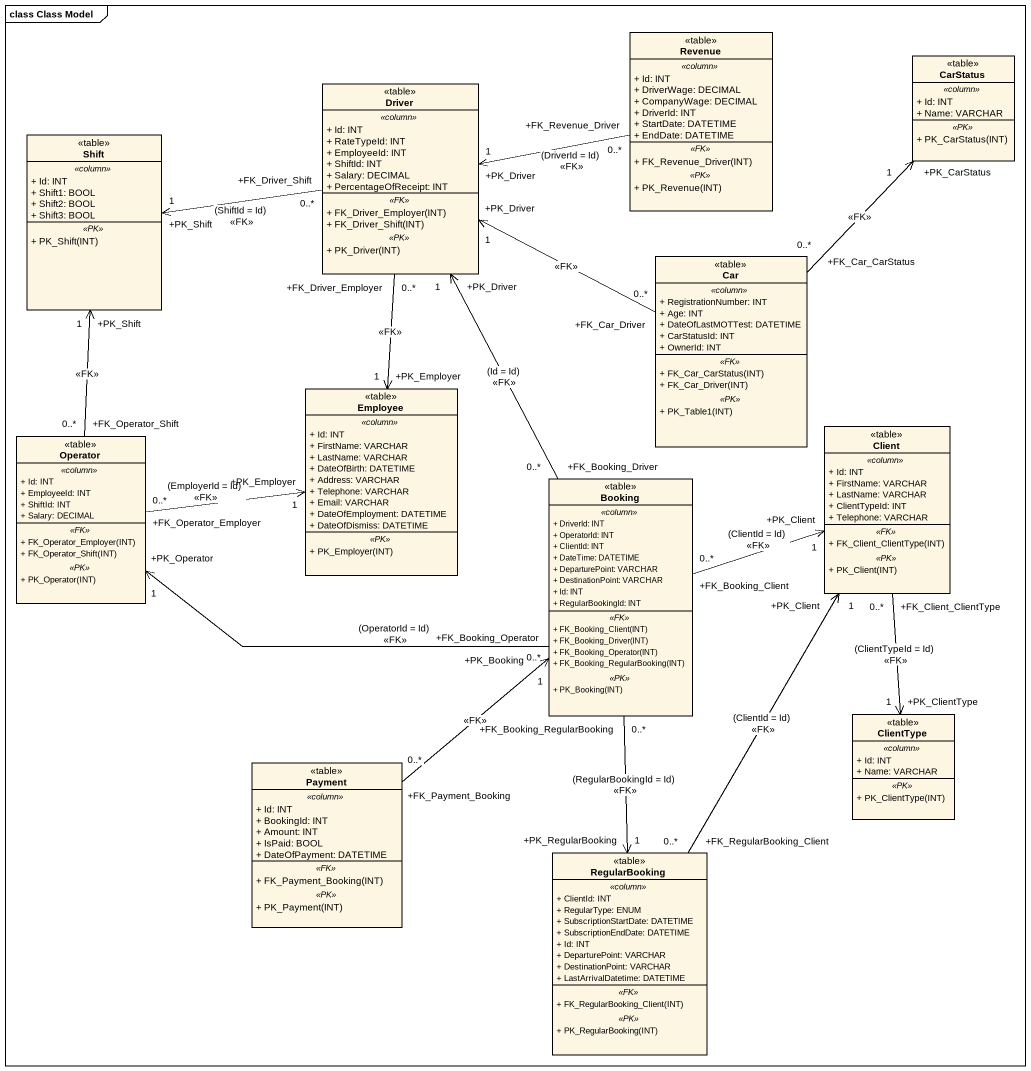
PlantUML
@startuml
mainframe class Class Model
hide circle
hide empty members
skinparam classAttributeIconSize 0
class Revenue <<table>> {
  .. <<column>> ..
  + Id: INT
  + DriverWage: DECIMAL
  + CompanyWage: DECIMAL
  + DriverId: INT
  + StartDate: DATETIME
  + EndDate: DATETIME
  .. <<FK>> ..
  + FK_Revenue_Driver(INT)
  .. <<PK>> ..
  + PK_Revenue(INT)
}
class Driver <<table>> {
  .. <<column>> ..
  + Id: INT
  + RateTypeId: INT
  + EmployeeId: INT
  + ShiftId: INT
  + Salary: DECIMAL
  + PercentageOfReceipt: INT
  .. <<FK>> ..
  + FK_Driver_Employer(INT)
  + FK_Driver_Shift(INT)
  .. <<PK>> ..
  + PK_Driver(INT)
}
class CarStatus <<table>> {
  .. <<column>> ..
  + Id: INT
  + Name: VARCHAR
  .. <<PK>> ..
  + PK_CarStatus(INT)
}
class Shift <<table>> {
  .. <<column>> ..
  + Id: INT
  + Shift1: BOOL
  + Shift2: BOOL
  + Shift3: BOOL
  .. <<PK>> ..
  + PK_Shift(INT)
}
class Car <<table>> {
  .. <<column>> ..
  + RegistrationNumber: INT
  + Age: INT
  + DateOfLastMOTTest: DATETIME
  + CarStatusId: INT
  + OwnerId: INT
  .. <<FK>> ..
  + FK_Car_CarStatus(INT)
  + FK_Car_Driver(INT)
  .. <<PK>> ..
  + PK_Table1(INT)
}
class Employee <<table>> {
  .. <<column>> ..
  + Id: INT
  + FirstName: VARCHAR
  + LastName: VARCHAR
  + DateOfBirth: DATETIME
  + Address: VARCHAR
  + Telephone: VARCHAR
  + Email: VARCHAR
  + DateOfEmployment: DATETIME
  + DateOfDismiss: DATETIME
  .. <<PK>> ..
  + PK_Employer(INT)
}
class Operator <<table>> {
  .. <<column>> ..
  + Id: INT
  + EmployeeId: INT
  + ShiftId: INT
  + Salary: DECIMAL
  .. <<FK>> ..
  + FK_Operator_Employer(INT)
  + FK_Operator_Shift(INT)
  .. <<PK>> ..
  + PK_Operator(INT)
}
class Client <<table>> {
  .. <<column>> ..
  + Id: INT
  + FirstName: VARCHAR
  + LastName: VARCHAR
  + ClientTypeId: INT
  + Telephone: VARCHAR
  .. <<FK>> ..
  + FK_Client_ClientType(INT)
  .. <<PK>> ..
  + PK_Client(INT)
}
class Booking <<table>> {
  .. <<column>> ..
  + DriverId: INT
  + OperatorId: INT
  + ClientId: INT
  + DateTime: DATETIME
  + DeparturePoint: VARCHAR
  + DestinationPoint: VARCHAR
  + Id: INT
  + RegularBookingId: INT
  .. <<FK>> ..
  + FK_Booking_Client(INT)
  + FK_Booking_Driver(INT)
  + FK_Booking_Operator(INT)
  + FK_Booking_RegularBooking(INT)
  .. <<PK>> ..
  + PK_Booking(INT)
}
class ClientType <<table>> {
  .. <<column>> ..
  + Id: INT
  + Name: VARCHAR
  .. <<PK>> ..
  + PK_ClientType(INT)
}
class Payment <<table>> {
  .. <<column>> ..
  + Id: INT
  + BookingId: INT
  + Amount: INT
  + IsPaid: BOOL
  + DateOfPayment: DATETIME
  .. <<FK>> ..
  + FK_Payment_Booking(INT)
  .. <<PK>> ..
  + PK_Payment(INT)
}
class RegularBooking <<table>> {
  .. <<column>> ..
  + ClientId: INT
  + RegularType: ENUM
  + SubscriptionStartDate: DATETIME
  + SubscriptionEndDate: DATETIME
  + Id: INT
  + DeparturePoint: VARCHAR
  + DestinationPoint: VARCHAR
  + LastArrivalDatetime: DATETIME
  .. <<FK>> ..
  + FK_RegularBooking_Client(INT)
  .. <<PK>> ..
  + PK_RegularBooking(INT)
}
Revenue "+FK_Revenue_Driver\n0..*" -left-> "+PK_Driver\n1" Driver : (DriverId = Id)\n<<FK>>
Driver "+FK_Driver_Shift\n0..*" -left-> "+PK_Shift\n1" Shift : (ShiftId = Id)\n<<FK>>
Driver "+FK_Driver_Employer\n0..*" --> "+PK_Employer\n1" Employee : <<FK>>
Car "+FK_Car_Driver\n0..*" -left-> "+PK_Driver\n1" Driver : <<FK>>
Car "+FK_Car_CarStatus\n0..*" -up-> "+PK_CarStatus\n1" CarStatus : <<FK>>
Operator "+FK_Operator_Shift\n0..*" -up-> "+PK_Shift\n1" Shift : <<FK>>
Operator "+FK_Operator_Employer\n0..*" -right-> "+PK_Employer\n1" Employee : (EmployerId = Id)\n<<FK>>
Client "+FK_Client_ClientType\n0..*" --> "+PK_ClientType\n1" ClientType : (ClientTypeId = Id)\n<<FK>>
Booking "+FK_Booking_Driver\n0..*" -up-> "+PK_Driver\n1" Driver : (Id = Id)\n<<FK>>
Booking "+FK_Booking_Operator\n0..*" -left-> "+PK_Operator\n1" Operator : (OperatorId = Id)\n<<FK>>
Booking "+FK_Booking_Client\n0..*" -right-> "+PK_Client\n1" Client : (ClientId = Id)\n<<FK>>
Booking "+FK_Booking_RegularBooking\n0..*" --> "+PK_RegularBooking\n1" RegularBooking : (RegularBookingId = Id)\n<<FK>>
Payment "+FK_Payment_Booking\n0..*" -up-> "+PK_Booking\n1" Booking : <<FK>>
RegularBooking "+FK_RegularBooking_Client\n0..*" -up-> "+PK_Client\n1" Client : (ClientId = Id)\n<<FK>>
@enduml
